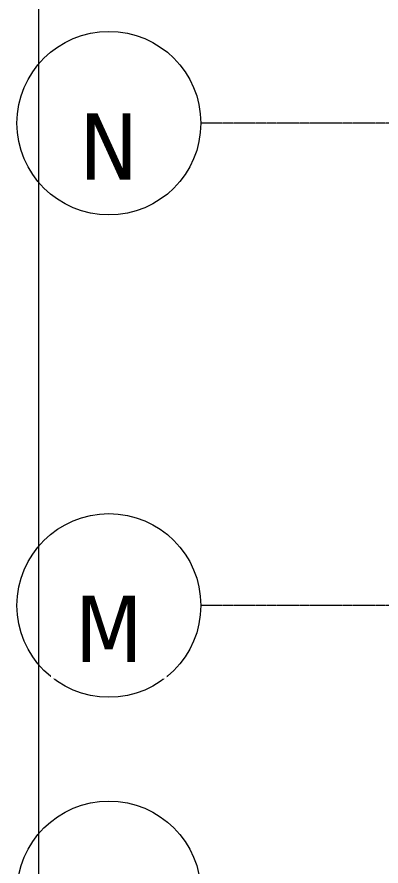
# Model space of a CAD drawing. Header units: millimetres. Extents: x 5357 to 201988, y -16345 to 109895.
# Drawn here: x 21872 to 25793, y 70227 to 79382 of the extents above; entities that cross this region are included whole.
import ezdxf

# ---------------------------------------------------------------- set-up
doc = ezdxf.new("R2010")
doc.units = ezdxf.units.MM
doc.linetypes.add('Grid Line', pattern=[22.225, 12.7, -3.175, 3.175, -3.175])
for name, color, linetype, lineweight in [('A-FLOR', 192, 'Continuous', 9), ('S-GRID-1', 1, 'Grid Line', 9), ('S-GRID-IDEN', 1, 'Continuous', 9)]:
    doc.layers.add(name, color=color, linetype=linetype, lineweight=lineweight)
doc.styles.add('Tahoma_B', font='tahomabd_0.ttf', dxfattribs={"height": 715})

# ---------------------------------------------------------------- blocks, each defined once
blk = doc.blocks.new('Grid - M_Grid Head - Circle-353313-TKCS_MB SÂN ĐƯỜNG NỘI BỘ')
at = {"layer": 'S-GRID-IDEN'}
blk.add_circle((0, 0), 4.5, dxfattribs=at)

msp = doc.modelspace()

# ---------------------------------------------------------------- linework, layer by layer
at = {"layer": 'A-FLOR'}
msp.add_line((22103.5, 80001.3), (22103.5, -8023.3), dxfattribs=at)
at = {"layer": 'S-GRID-1'}
for p, q in [((29351.8, 78236.9), (23851.8, 78236.9)), ((29351.8, 73036.9), (23851.8, 73036.9))]:
    msp.add_line(p, q, dxfattribs=at)

# ---------------------------------------------------------------- block references
at = {"layer": 'S-GRID-IDEN', "xscale": 219.9999999999998, "yscale": 219.9999999999998, "zscale": 219.9999999999998}
for p, rotation in [((22861.8, 78236.9), 89.99999999999982), ((22861.8, 73036.9), 89.9999999999998), ((22861.8, 69936.9), 89.9999999999998)]:
    msp.add_blockref('Grid - M_Grid Head - Circle-353313-TKCS_MB SÂN ĐƯỜNG NỘI BỘ', p, dxfattribs=dict(at, rotation=rotation))

# ---------------------------------------------------------------- next in the draw order: texts
at = {"layer": 'S-GRID-IDEN', "char_height": 715, "attachment_point": 5, "line_spacing_factor": 0.996129, "style": 'Tahoma_B', "bg_fill": 3, "box_fill_scale": 1.25, "bg_fill_color": 256, "bg_fill_true_color": 13158600, "bg_fill_transparency": 0}
for s, insert, width in [('\\pt2793.99835,5587.9967,8382.0022,11176.00055,13969.9989,16763.99725,19558.00275,22352.0011,25145.99945,27939.9978,30734.0033,33528.00165,36322,39115.99835,41909.9967,44704.0022,47498.00055,50291.9989,53085.99725,55880.00275,58674.0011,61467.99945,64261.9978,67056.0033,69850.00165,72644,75437.99835,78231.9967,81026.0022,83820.00055,86613.9989,89407.99725;N', (22859.8, 77984.9), 772.2), ('\\pt2793.99835,5587.9967,8382.0022,11176.00055,13969.9989,16763.99725,19558.00275,22352.0011,25145.99945,27939.9978,30734.0033,33528.00165,36322,39115.99835,41909.9967,44704.0022,47498.00055,50291.9989,53085.99725,55880.00275,58674.0011,61467.99945,64261.9978,67056.0033,69850.00165,72644,75437.99835,78231.9967,81026.0022,83820.00055,86613.9989,89407.99725;M', (22859.8, 72784.8), 888.8)]:
    msp.add_mtext(s, dxfattribs=dict(at, insert=insert, width=width))

doc.saveas('drawing.dxf')
